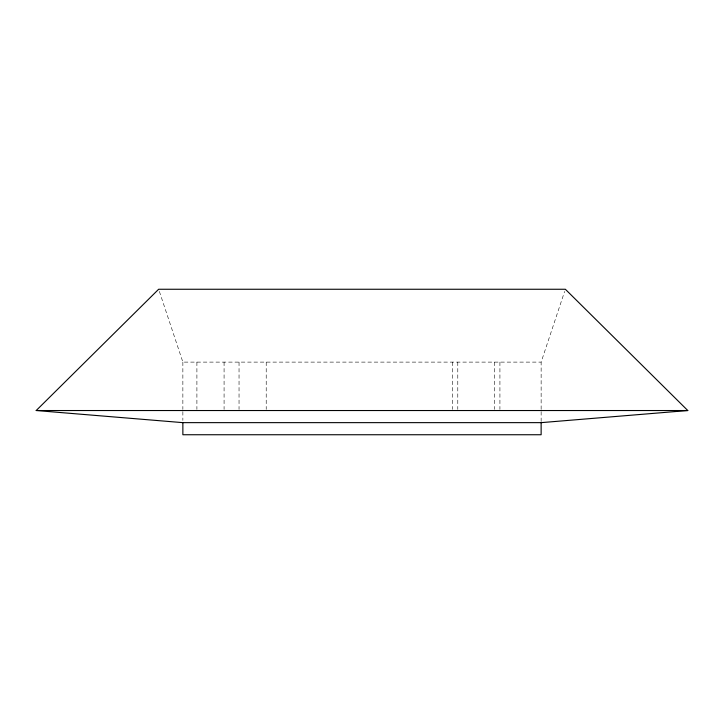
<?xml version="1.0" encoding="UTF-8"?>
<svg xmlns="http://www.w3.org/2000/svg" width="724" height="724" viewBox="0 0 724 724"><rect width="100%" height="100%" fill="white"/><g stroke="black" fill="none" stroke-linecap="round" stroke-linejoin="round"><path stroke-width="0.54" stroke-dasharray="3.62 2.71" d="M541.136 409.404L541.136 362.109L564.639 291.392M159.361 291.392L182.864 362.109L541.136 362.109M541.136 411.63L541.136 422.644M499.922 362.109L499.922 409.404M494.637 362.109L494.637 409.404M457.785 362.109L457.785 409.404M452.491 362.109L452.491 409.404M266.215 362.109L266.215 409.404M239.038 362.109L239.038 409.404M224.078 362.109L224.078 409.404M196.901 362.109L196.901 409.404M182.864 362.109L182.864 409.404M182.864 411.63L182.864 420.436"/><path stroke-width="1.09" d="M36.2 410.535L158.647 289.256L565.354 289.256L687.8 410.535L541.136 422.644L182.864 422.644L36.2 410.535L687.8 410.535M541.136 422.644L541.136 434.744L182.864 434.744L182.864 422.644"/></g></svg>
